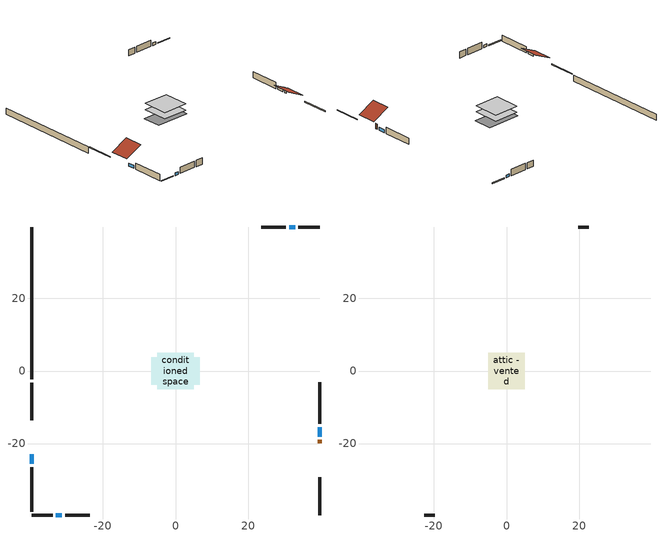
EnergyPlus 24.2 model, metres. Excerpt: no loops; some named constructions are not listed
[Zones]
conditioned space
 floor adiabatic (AdiabaticFloorConstruction): -5.03,-5.03 -5.03,5.03 5.03,5.03 5.03,-5.03 z0.3
 floor foundation (Slab1 construction): -6.75,-3.75 -6.75,3.75 6.75,3.75 6.75,-3.75 z-2.13
 wall outside (RimJoist1 construction): -39.7,-3.22 -39.7,-13.62 z0.3:0.61
 wall outside (RimJoist2 construction): 39.7,39.7 33.91,39.7 z0.3:0.61
 wall outside (RimJoist3 construction): 39.7,-39.7 39.7,-29.3 z0.3:0.61
 wall outside (RimJoist4 construction): -39.7,-39.7 -33.91,-39.7 z0.3:0.61
 wall outside (AdiabaticWallConstruction 1): 39.7,-19.93 39.7,-19.01 z0.3:2.34
 wall outside (AdiabaticWallConstruction): -39.7,-23 -39.7,-25.56 / 39.7,-18.08 39.7,-15.52 z0.3:1.46; 32.98,39.7 31.39,39.7 / -32.98,-39.7 -31.39,-39.7 z0.3:1.34
 wall outside (Wall1 construction): -39.7,-26.49 -39.7,-38.77 z0.3:2.74
 wall outside (Wall2 construction): 30.46,39.7 23.64,39.7 z0.3:2.74
 wall outside (Wall3 construction): 39.7,-14.59 39.7,-3.07 z0.3:2.74
 wall outside (Wall4 construction): -30.46,-39.7 -23.64,-39.7 z0.3:2.74
 wall foundation (FoundationWall1 construction): -39.7,39.7 -39.7,-2.3 z-2.13:0.3
 window (WindowConstruction): -39.7,-23 -39.7,-25.56 z0.3:1.46
 window (WindowConstruction 1): 32.98,39.7 31.39,39.7 z0.3:1.34
 window (WindowConstruction 2): 39.7,-18.08 39.7,-15.52 z0.3:1.46
 window (WindowConstruction 3): -32.98,-39.7 -31.39,-39.7 z0.3:1.34
 door (Door): 39.7,-19.92 39.7,-19.01 z0.3:2.34
 ceiling adiabatic (AdiabaticFloorConstruction): 5.03,-5.03 5.03,5.03 -5.03,5.03 -5.03,-5.03 z0.3
attic - vented
 floor to conditioned space (Floor1 construction Reversed): -5.03,-5.03 -5.03,5.03 5.03,5.03 5.03,-5.03 z2.74
 wall outside (Wall5 construction): 22.71,39.7 19.83,39.7 z0.3:2.74
 wall outside (Wall6 construction): -22.71,-39.7 -19.83,-39.7 z0.3:2.74
 roof outside (Roof1 construction): -39.7,-22.07,2.74 -32.97,-22.07,6.11 -32.97,-14.55,6.11 -39.7,-14.55,2.74
 roof outside (Roof2 construction): 39.7,-20.85,2.74 32.97,-20.85,6.11 32.97,-28.38,6.11 39.7,-28.38,2.74
[Material] Roughness=Rough; Thermal Absorptance=0.9
Name | Thickness {m} | Conductivity {W/m-K} | Density {kg/m3} | Specific Heat {J/kg-K} | Solar Absorptance | Visible Absorptance
ceiling loosefill ins | 0.254 | 0.0480833 | 16.02 | 1046.75 | 0.7 | 0.7
ceiling stud and cavity | 0.1397 | 0.104117 | 65.682 | 1177.47 | 0.7 | 0.7
gypsum board | 0.0127 | 0.160291 | 801 | 837.4 | 0.6 | 0.6
[Construction]
Floor1 construction: ceiling loosefill ins, ceiling stud and cavity, gypsum board
[EnergyManagementSystem:OutputVariable] Type of Data in Variable=Averaged; Update Frequency=ZoneTimestep; EMS Program or Subroutine=total_airflows_program; Units=m^3/s
Name | EMS Variable
total_infil_flow_rate_timeseries_outvar | total_infil_flow_rate
total_mechvent_flow_rate_timeseries_outvar | total_mechvent_flow_rate
total_natvent_flow_rate_timeseries_outvar | total_natvent_flow_rate
total_whf_flow_rate_timeseries_outvar | total_whf_flow_rate
[Schedule:Day:Interval]
cooling season schedule day; cooling season schedule day 2; cooling season schedule default day; natural vent schedule default day: No, 24:00, 0
cooling season schedule day 1; natural vent schedule day: No, 24:00, 1
[Schedule:Week:Daily]
cooling season schedule Week Rule - Jan1-May26: cooling season schedule day, cooling season schedule day, cooling season schedule day, cooling season schedule day, cooling season schedule day, cooling season schedule day, cooling season schedule day, cooling season schedule default day, cooling season schedule default day, cooling season schedule default day, cooling season schedule default day, cooling season schedule default day
cooling season schedule Week Rule - May27-Jun2: cooling season schedule day, cooling season schedule day, cooling season schedule day, cooling season schedule day, cooling season schedule day, cooling season schedule day 1, cooling season schedule day 1, cooling season schedule default day, cooling season schedule default day, cooling season schedule default day, cooling season schedule default day, cooling season schedule default day
cooling season schedule Week Rule - Jun3-Sep29: cooling season schedule day 1, cooling season schedule day 1, cooling season schedule day 1, cooling season schedule day 1, cooling season schedule day 1, cooling season schedule day 1, cooling season schedule day 1, cooling season schedule default day, cooling season schedule default day, cooling season schedule default day, cooling season schedule default day, cooling season schedule default day
cooling season schedule Week Rule - Sep30-Oct6: cooling season schedule day 1, cooling season schedule day 2, cooling season schedule day 2, cooling season schedule day 2, cooling season schedule day 2, cooling season schedule day 2, cooling season schedule day 2, cooling season schedule default day, cooling season schedule default day, cooling season schedule default day, cooling season schedule default day, cooling season schedule default day
cooling season schedule Week Rule - Oct7-Dec31: cooling season schedule day 2, cooling season schedule day 2, cooling season schedule day 2, cooling season schedule day 2, cooling season schedule day 2, cooling season schedule day 2, cooling season schedule day 2, cooling season schedule default day, cooling season schedule default day, cooling season schedule default day, cooling season schedule default day, cooling season schedule default day
natural vent schedule Week Rule - Jan1-Jan6: natural vent schedule day, natural vent schedule day, natural vent schedule default day, natural vent schedule day, natural vent schedule default day, natural vent schedule day, natural vent schedule default day, natural vent schedule default day, natural vent schedule default day, natural vent schedule default day, natural vent schedule default day, natural vent schedule default day
natural vent schedule Week Rule - Jan7-Dec31: natural vent schedule default day, natural vent schedule day, natural vent schedule default day, natural vent schedule day, natural vent schedule default day, natural vent schedule day, natural vent schedule default day, natural vent schedule default day, natural vent schedule default day, natural vent schedule default day, natural vent schedule default day, natural vent schedule default day
[Schedule:Year]
cooling season schedule: cooling season schedule Week Rule - Jan1-May26, 1, 1, 5, 26, cooling season schedule Week Rule - May27-Jun2, 5, 27, 6, 2, cooling season schedule Week Rule - Jun3-Sep29, 6, 3, 9, 29, cooling season schedule Week Rule - Sep30-Oct6, 9, 30, 10, 6, cooling season schedule Week Rule - Oct7-Dec31, 10, 7, 12, 31
natural vent schedule: natural vent schedule Week Rule - Jan1-Jan6, 1, 1, 1, 6, natural vent schedule Week Rule - Jan7-Dec31, 1, 7, 12, 31
[Schedule:File]
hot_water_dishwasher: File=in.schedules.csv; Column Number=6; Rows to Skip at Top=1; Number of Hours of Data=8760; Column Separator=Comma; Interpolate to Timestep=Yes; Minutes per Item=15; Adjust Schedule for Daylight Savings=Yes
